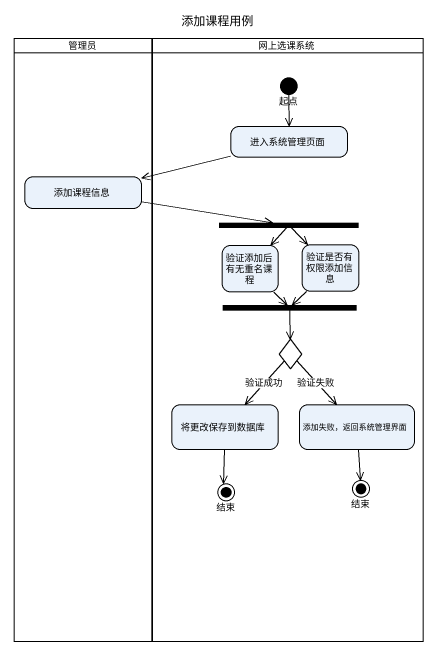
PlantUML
@startuml
title 添加课程用例
hide empty description
state 管理员 <<partition>> {
  state 添加课程信息
}
state 网上选课系统 <<partition>> {
  state 起点 <<start>>
  state 进入系统管理页面
  state fork1 <<fork>>
  state 验证添加后有无重名课程
  state 验证是否有权限添加信息
  state fork2 <<join>>
  state choice1 <<choice>>
  state 将更改保存到数据库
  state "添加失败，返回系统管理界面" as 添加失败_返回系统管理界面
  state 结束 <<end>>
  state "结束" as 结束_2 <<end>>
}
起点 --> 进入系统管理页面
进入系统管理页面 -left-> 添加课程信息
添加课程信息 -right-> fork1
fork1 --> 验证添加后有无重名课程
fork1 --> 验证是否有权限添加信息
验证添加后有无重名课程 --> fork2
验证是否有权限添加信息 --> fork2
fork2 --> choice1
choice1 --> 将更改保存到数据库 : 验证成功
choice1 --> 添加失败_返回系统管理界面 : 验证失败
将更改保存到数据库 --> 结束_2
添加失败_返回系统管理界面 --> 结束
@enduml
